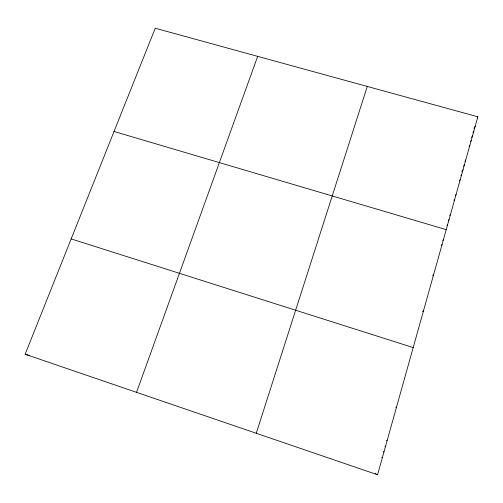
<?xml version="1.0" encoding="UTF-8"?>
<svg xmlns="http://www.w3.org/2000/svg" width="503" height="503" viewBox="0 0 503 503"><rect width="100%" height="100%" fill="white"/><g stroke="black" fill="none" stroke-linecap="round" stroke-linejoin="round"><path stroke-width="0.75" d="M377.564 474.763L477.85 116.797L155.238 28.237L25.15 354.244L377.564 474.763L376.363 474.084M256.253 433.278L367.278 86.447M136.539 392.334L257.668 56.355M477.228 117.891L477.85 116.797M473.958 128.416L475.19 126.291M472.939 132.629L473.857 131.057M471.607 137.388L472.518 135.835M470.569 141.651L471.173 140.633M469.022 146.782L469.827 145.449M464.967 161.249L465.753 159.973M463.609 166.103L464.388 164.846M461.855 171.586L463.018 169.737M460.874 175.855L461.647 174.642M459.503 180.753L460.264 179.565M455.353 195.548L456.102 194.422M453.964 200.508L454.706 199.408M449.764 215.491L450.493 214.454M448.355 220.515L449.078 219.503M446.941 225.558L447.657 224.571M442.759 240.491L443.457 239.566M441.37 245.445L442.062 244.546M432.611 275.902L433.599 274.764M422.589 311.646L423.513 310.76M395.754 407.361L396.496 407.185M386.449 440.553L387.128 440.634M384.877 446.148L385.55 446.274M383.305 451.763L383.959 451.933M25.15 354.244L29.092 355.338M114.043 131.478L446.236 229.651M71.175 238.906L413.196 347.579M381.727 457.397L382.368 457.611M375.207 473.424L375.779 473.751"/></g></svg>
